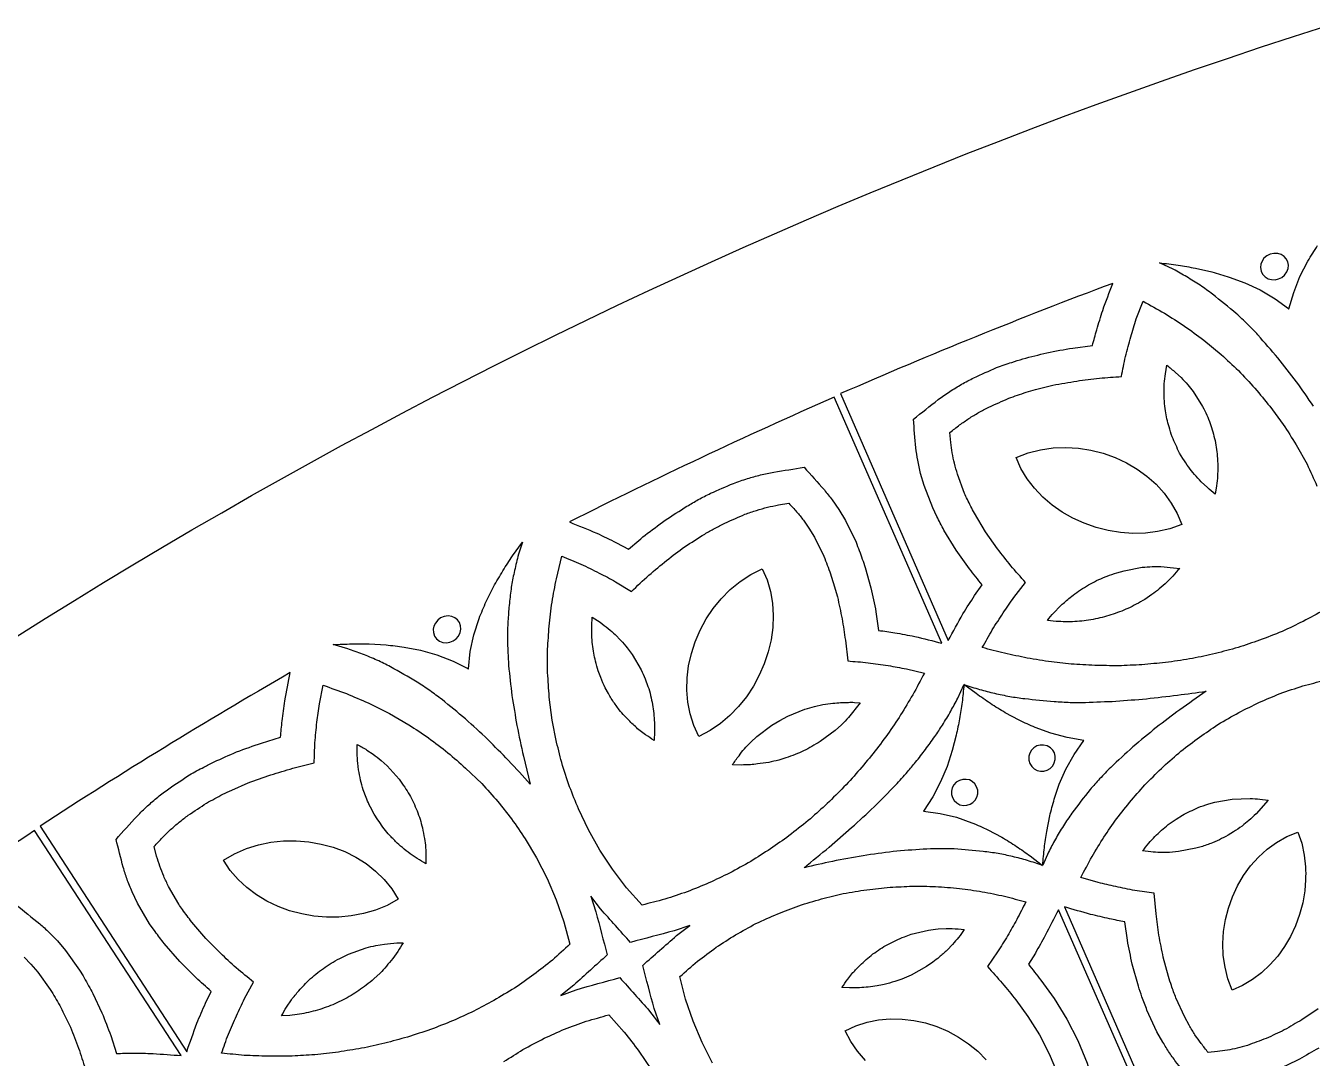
# Model space of a CAD drawing. Extents: x 10 to 990, y 10 to 990.
# Drawn here: x 239.3 to 350.2, y 877.9 to 966.9 of the extents above; entities that cross this region are included whole.
import ezdxf

# ---------------------------------------------------------------- set-up
doc = ezdxf.new("R2010")
doc.units = 0

msp = doc.modelspace()

# ---------------------------------------------------------------- linework, layer by layer
for points in [[(238.46, 914.26), (240.96, 915.84), (243.47, 917.39), (245.99, 918.93), (248.52, 920.46), (251.06, 921.97), (253.61, 923.47), (256.17, 924.95), (258.74, 926.42), (261.32, 927.87), (263.91, 929.31), (266.51, 930.73), (269.12, 932.13), (271.73, 933.53), (274.36, 934.9), (276.99, 936.26), (279.64, 937.61), (282.29, 938.94), (284.96, 940.25), (287.63, 941.55), (290.31, 942.83), (293, 944.09), (295.7, 945.34), (298.41, 946.58), (301.13, 947.8), (303.85, 949), (306.59, 950.19), (309.33, 951.36), (312.08, 952.51), (314.84, 953.65), (317.61, 954.77), (320.38, 955.87), (323.17, 956.96), (325.96, 958.03), (328.76, 959.09), (331.57, 960.13), (334.39, 961.15), (337.22, 962.15), (340.05, 963.14), (342.89, 964.11), (345.74, 965.07), (348.6, 966), (351.46, 966.93)], [(311.68, 877.74), (311.01, 878.52), (310.42, 879.37), (309.94, 880.29), (310.86, 880.72), (311.82, 881.03), (312.81, 881.22), (313.82, 881.32), (314.84, 881.3), (315.86, 881.17), (316.86, 880.97), (317.84, 880.65), (318.8, 880.25), (319.7, 879.75), (320.56, 879.17), (321.36, 878.52), (322.09, 877.79)]]:
    msp.add_lwpolyline(points)
for points in [[(350.32, 934.14, 0.003279), (348.86, 936.22, 0.003993), (347.25, 938.29, 0.003622), (345.53, 940.27, 0.005429), (344.63, 941.2, 0.006824), (343.66, 942.11, 0.004458), (341.62, 943.78, 0.007232), (340.55, 944.55, 0.005343), (339.41, 945.27, 0.00686), (338.23, 945.93), (337.05, 946.49, -0.003916), (338.65, 946.29, -0.004838), (340.14, 946.03), (341.55, 945.72, -0.006482), (343.06, 945.26), (344.39, 944.77), (345.73, 944.15), (347.01, 943.38), (348.17, 942.54), (348.17, 942.52), (348.2, 942.51), (348.62, 943.94), (349.15, 945.32), (349.84, 946.64, -0.005993), (350.67, 947.97)], [(351.22, 916.55, 0.001288), (349.44, 915.58, 0.001078), (347.61, 914.71, -0.002428), (345.66, 913.95, 0.001017), (343.81, 913.33, 0.001059), (341.86, 912.8, 0.001246), (339.88, 912.38, -0.002627), (337.81, 912.07, -0.002704), (335.78, 911.86, -0.003038), (333.75, 911.76, -0.002631), (331.71, 911.77, -0.002697), (329.67, 911.88, 0.001253), (327.72, 912.08, -0.002059), (325.64, 912.42, -0.002966), (323.66, 912.83, 0.00098), (321.76, 913.32, -0.005425), (322.62, 914.85, -0.005209), (323.56, 916.31, -0.005576), (324.48, 917.64), (325.49, 918.92, -0.003118), (324.22, 920.38, -0.003619), (323.08, 921.84), (322.04, 923.31), (321.08, 924.9, -0.010251), (320.47, 926.1, -0.017147), (320.23, 926.61), (319.62, 928.26, -0.008963), (319.35, 929.21, -0.008119), (319.17, 930.1, -0.008347), (319.04, 931.01), (318.97, 931.86), (318.97, 931.86, -0.006748), (319.8, 932.51, -0.007662), (320.6, 933.07, -0.009078), (321.44, 933.58, -0.008251), (322.31, 934.04, -0.001046), (324.04, 934.81, -0.010498), (325.55, 935.33, -0.01928), (326.36, 935.56), (327.85, 935.94, -0.004827), (329.9, 936.3, -0.00459), (331.86, 936.55, -0.001139), (333.76, 936.69, -0.005896), (334.11, 938.41, -0.005692), (334.57, 940.11, -0.005724), (335.04, 941.65), (335.62, 943.17, -0.005399), (337.48, 942.14, -0.005339), (339.2, 941.03, -0.004521), (340.85, 939.83), (342.36, 938.59, -0.001012), (343.84, 937.21, -0.004571), (345.27, 935.67, -0.004588), (346.55, 934.12), (347.71, 932.56, -0.004052), (348.82, 930.81), (349.76, 929.13, -0.004136), (350.62, 927.25)], [(350.73, 882.18), (349.32, 881.24, 0.001103), (347.8, 880.36, -0.004906), (346.25, 879.63, 0.001158), (344.62, 879.03, -0.009257), (343.74, 878.79, -0.007853), (342.89, 878.62, -0.006145), (342.04, 878.5), (341.24, 878.42), (341.24, 878.42, -0.006083), (340.63, 879.2, -0.008381), (340.1, 879.94, -0.009702), (339.6, 880.77), (339.22, 881.45), (338.46, 883.12, -0.009505), (338.07, 884.18, -0.0124), (337.82, 884.98), (337.37, 886.63, -0.004657), (336.99, 888.53, -0.003809), (336.74, 890.37), (336.57, 892.14, -0.003766), (334.91, 892.38, -0.003853), (333.26, 892.72, -0.004019), (331.75, 893.07), (330.25, 893.5, -0.004908), (331.22, 895.3, -0.005088), (332.24, 896.99, -0.001313), (333.34, 898.57, -0.005057), (334.62, 900.18, -0.005342), (335.95, 901.66, -0.00525), (337.38, 903.07, -0.005606), (338.89, 904.39, -0.005024), (340.48, 905.6, -0.001153), (342.08, 906.69, -0.005319), (343.88, 907.72, -0.005422), (345.66, 908.61, -0.000999), (347.44, 909.36, -0.005318), (349.41, 910.02, -0.001061), (351.27, 910.51, -0.001302)], [(238.44, 891.14, -0.004169), (240.48, 889.51, -0.007625), (241.28, 888.79), (242.01, 888.05), (242.71, 887.2), (243.92, 885.52, -0.008833), (244.7, 884.17, -0.016802), (245.05, 883.49), (245.84, 881.85, -0.003624), (246.61, 879.87), (247.1, 878.33, -0.006727), (248.5, 878.36, -0.005784), (250.25, 878.33, -0.001441), (252.67, 878.15), (252.67, 878.15), (240.02, 897.54, 0.013098), (219.26, 883.17, -0.001447)], [(298.48, 877.51), (297.59, 879.28), (296.82, 881.13), (296.18, 883.02), (295.68, 884.96, -0.001311), (297.19, 886.28, -0.001103), (298.8, 887.49, -0.001039), (300.48, 888.56, -0.001043), (302.23, 889.53, -0.004491), (304.12, 890.37, -0.001168), (305.93, 891.07, -0.004458), (307.9, 891.66, -0.001172), (309.77, 892.11, -0.004928), (311.81, 892.45, -0.004478), (313.81, 892.66, -0.001188), (315.73, 892.76, -0.001215), (317.72, 892.73, -0.004659), (319.78, 892.56, -0.005262), (321.75, 892.28, -0.005261), (323.68, 891.89, -0.001052), (325.51, 891.4, -0.002377), (324.74, 889.89, -0.003386), (323.94, 888.48, -0.002275), (323.08, 887.1), (322.21, 885.82, -0.003552), (323.48, 884.39, -0.004682), (324.65, 882.95), (325.7, 881.51), (326.69, 879.93), (327.53, 878.31), (328.23, 876.61)], [(350.77, 878.8, 0.001349), (349.1, 877.84, -0.004855), (347.34, 877, 0.001333), (345.52, 876.34, -0.007078), (344.47, 876.04, -0.007069), (343.45, 875.84, -0.006348), (342.45, 875.7, 0.001644), (340.15, 875.49, -0.002175), (338.53, 877.51, -0.007314), (337.9, 878.39, -0.005317), (337.33, 879.3), (336.82, 880.21), (335.96, 882.07, -0.006968), (335.53, 883.21, -0.006765), (335.22, 884.13), (334.69, 886.03, -0.004349), (334.27, 888.1), (334.04, 889.68, -0.004631), (332.73, 889.94, -0.003391), (331.1, 890.32, 0.001505), (328.84, 890.96), (328.84, 890.96), (338.09, 869.75, -0.013282), (357.97, 877.8, -0.001905)], [(239.13, 886.64), (239.72, 886.04), (240.31, 885.35), (241.39, 883.86, -0.009757), (242.21, 882.46, -0.016739), (242.56, 881.76), (243.12, 880.6, -0.004066), (243.83, 878.8, -0.002935), (244.41, 877.02)], [(280.51, 877.64, -0.000999), (282.14, 878.67, -0.005318), (283.97, 879.64, -0.001061), (285.73, 880.43, -0.001302), (287.61, 881.12, -0.001164), (289.55, 881.66), (290.89, 880.18, -0.004427), (292.14, 878.53), (293.23, 876.93)]]:
    msp.add_lwpolyline(points, format="xyb")
for points in [[(348.03, 945.7), (348.14, 945.99), (348.16, 946.29), (348.1, 946.57), (347.97, 946.83), (347.79, 947.03), (347.54, 947.2), (347.24, 947.3), (346.9, 947.3), (346.57, 947.24), (346.29, 947.08), (346.05, 946.88), (345.89, 946.63), (345.78, 946.37), (345.75, 946.08), (345.8, 945.78), (345.93, 945.5), (346.14, 945.28), (346.41, 945.12), (346.71, 945.04), (347, 945.03), (347.3, 945.1), (347.59, 945.23), (347.83, 945.43), (348.03, 945.7)], [(324.67, 929.71), (325.71, 930.11), (326.78, 930.37), (327.86, 930.53), (328.96, 930.58), (330.05, 930.51), (331.13, 930.33), (332.18, 930.08), (333.21, 929.71), (334.18, 929.26), (335.1, 928.71), (335.96, 928.09), (336.75, 927.4), (337.45, 926.62), (338.05, 925.78), (338.57, 924.88), (338.96, 923.92), (337.94, 923.56), (336.88, 923.32), (335.82, 923.18), (334.75, 923.17), (333.67, 923.23), (332.6, 923.41), (331.57, 923.68), (330.55, 924.04), (329.57, 924.48), (328.65, 925), (327.77, 925.61), (326.98, 926.3), (326.25, 927.05), (325.63, 927.87), (325.08, 928.76), (324.67, 929.71)], [(302.79, 920.11), (303.21, 919.16), (303.49, 918.16), (303.67, 917.14), (303.72, 916.09), (303.69, 915.05), (303.54, 913.99), (303.29, 912.95), (302.95, 911.93), (302.52, 910.94), (302.02, 909.99), (301.42, 909.09), (300.73, 908.25), (299.99, 907.47), (299.17, 906.79), (298.29, 906.17), (297.33, 905.67), (296.88, 906.61), (296.58, 907.6), (296.37, 908.61), (296.29, 909.65), (296.3, 910.71), (296.43, 911.76), (296.67, 912.8), (297, 913.83), (297.43, 914.82), (297.94, 915.79), (298.55, 916.7), (299.25, 917.53), (300.03, 918.32), (300.87, 919.01), (301.79, 919.62), (302.79, 920.11)], [(276.74, 914.61), (276.8, 914.91), (276.77, 915.21), (276.67, 915.48), (276.5, 915.71), (276.28, 915.88), (276.01, 916), (275.7, 916.05), (275.36, 916), (275.05, 915.88), (274.8, 915.69), (274.6, 915.44), (274.47, 915.17), (274.41, 914.9), (274.43, 914.61), (274.53, 914.32), (274.7, 914.07), (274.95, 913.88), (275.24, 913.77), (275.55, 913.74), (275.84, 913.78), (276.12, 913.9), (276.38, 914.07), (276.6, 914.31), (276.74, 914.61)], [(327.35, 904.84), (327.04, 904.92), (326.75, 904.92), (326.47, 904.84), (326.21, 904.69), (326.01, 904.48), (325.87, 904.23), (325.78, 903.95), (325.78, 903.63), (325.87, 903.33), (326.02, 903.07), (326.24, 902.87), (326.49, 902.74), (326.78, 902.68), (327.07, 902.68), (327.36, 902.75), (327.61, 902.91), (327.83, 903.13), (327.97, 903.4), (328.04, 903.68), (328.05, 903.97), (327.98, 904.24), (327.84, 904.49), (327.63, 904.68), (327.35, 904.84)], [(319.83, 899.78), (320.13, 899.72), (320.42, 899.74), (320.7, 899.83), (320.95, 899.97), (321.14, 900.17), (321.28, 900.43), (321.37, 900.71), (321.36, 901.03), (321.27, 901.33), (321.11, 901.58), (320.89, 901.78), (320.65, 901.91), (320.37, 901.96), (320.08, 901.96), (319.79, 901.87), (319.52, 901.72), (319.3, 901.49), (319.16, 901.23), (319.1, 900.94), (319.11, 900.67), (319.2, 900.39), (319.34, 900.14), (319.55, 899.94), (319.83, 899.78)], [(256.34, 894.99), (257.29, 895.55), (258.31, 895.99), (259.35, 896.32), (260.42, 896.55), (261.51, 896.66), (262.6, 896.67), (263.68, 896.59), (264.75, 896.39), (265.79, 896.12), (266.78, 895.73), (267.74, 895.26), (268.63, 894.7), (269.44, 894.05), (270.18, 893.32), (270.84, 892.52), (271.38, 891.63), (270.43, 891.1), (269.43, 890.7), (268.41, 890.39), (267.35, 890.2), (266.28, 890.08), (265.2, 890.08), (264.13, 890.18), (263.07, 890.36), (262.03, 890.64), (261.03, 891), (260.07, 891.46), (259.17, 892.01), (258.33, 892.63), (257.58, 893.33), (256.9, 894.12), (256.34, 894.99)]]:
    msp.add_lwpolyline(points, close=True)
for points in [[(333.01, 944.72, 0.013328), (309.54, 935.21), (318.82, 913.94, -0.004948), (320.09, 916.23, -0.005308), (321.1, 917.81), (321.74, 918.74, -0.003786), (320.66, 920.1), (319.51, 921.71), (318.45, 923.45, -0.008292), (317.84, 924.63), (317.48, 925.36), (316.75, 927.28), (316.44, 928.33, -0.006908), (316.19, 929.47, -0.007455), (316.03, 930.54, -0.000749), (315.82, 933.01, -0.001707), (317.95, 934.7, -0.006444), (318.96, 935.4, -0.006987), (319.97, 936.02, -0.007603), (321.03, 936.58, -0.001296), (322.99, 937.46, -0.006752), (324.31, 937.91, -0.006999), (325.25, 938.21, -0.001309), (327.32, 938.74, -0.004398), (329.56, 939.14), (331.26, 939.35, -0.006506), (331.63, 940.72, -0.005615), (332.14, 942.39, -0.001264), (333.01, 944.72)], [(337.68, 937.66, -0.009697), (338.42, 937.04), (338.9, 936.6, -0.010466), (339.49, 935.97), (339.93, 935.41), (340.76, 934.1, -0.007965), (341.12, 933.36, -0.010934), (341.41, 932.64, -0.010853), (341.64, 931.92, -0.009485), (341.83, 931.16, -0.011478), (341.96, 930.4, -0.010216), (342.04, 929.62, -0.012307), (342.06, 928.7), (342.05, 928.14, -0.006912), (341.95, 927.27), (341.83, 926.54, -0.006924), (341.17, 927.11), (340.63, 927.61, -0.008811), (340.05, 928.25, -0.010667), (339.57, 928.86, -0.012969), (339.06, 929.62), (338.77, 930.09, -0.008534), (338.13, 931.49, -0.009798), (337.86, 932.36, -0.012624), (337.68, 933.03), (337.55, 933.72, -0.010084), (337.46, 934.57, -0.013033), (337.44, 935.49), (337.45, 936.06, -0.00791), (337.55, 936.92), (337.68, 937.66)], [(318.28, 913.7), (309, 934.91, 0.013098), (286.15, 924.15, -0.001447), (288.51, 923.19, -0.003824), (290.21, 922.36), (291.25, 921.8, -0.005336), (292.68, 923.01, -0.001286), (294.4, 924.3, -0.003702), (296.29, 925.51, -0.006594), (297.27, 926.08, -0.008119), (298.33, 926.62, -0.001098), (300.3, 927.48, -0.006132), (301.51, 927.89, -0.008407), (302.62, 928.2, -0.005993), (303.78, 928.45, -0.001259), (306.39, 928.86, -0.004169), (308.14, 926.91, -0.007625), (308.8, 926.07), (309.39, 925.22), (309.95, 924.27), (310.87, 922.41, -0.008833), (311.41, 920.95, -0.016802), (311.65, 920.23), (312.16, 918.48, -0.003624), (312.59, 916.39), (312.82, 914.8, -0.006727), (314.21, 914.6, -0.005784), (315.93, 914.28, -0.001441), (318.28, 913.7)], [(305.09, 925.76, -0.007162), (305.75, 925.02, -0.008583), (306.33, 924.31), (306.81, 923.62), (307.28, 922.84), (308.1, 921.19, -0.009757), (308.67, 919.67, -0.016739), (308.91, 918.92), (309.27, 917.69, -0.004066), (309.67, 915.8, -0.002935), (309.95, 913.95), (310.15, 912.17, -0.005789), (311.91, 912.02, -0.006047), (313.64, 911.77, -0.005944), (315.22, 911.48), (316.77, 911.11, -0.002495), (315.76, 909.26, -0.002814), (314.72, 907.52, -0.002955), (313.58, 905.83, -0.002636), (312.35, 904.19, -0.002794), (311.04, 902.63, -0.002935), (309.66, 901.12, -0.002478), (308.21, 899.71, 0.001086), (306.75, 898.41, -0.002367), (305.09, 897.1, 0.001131), (303.5, 895.97, 0.00127), (301.79, 894.89, -0.002791), (299.95, 893.88, 0.001011), (298.19, 893.03, 0.001049), (296.31, 892.27, 0.001099), (294.39, 891.63, 0.001308), (292.42, 891.12), (291.09, 892.62), (289.88, 894.21), (288.78, 895.87), (287.8, 897.61), (286.94, 899.41, -0.004389), (286.17, 901.33), (285.56, 903.16, -0.004314), (285.05, 905.17), (284.68, 907.07), (284.42, 909.06, -0.005008), (284.28, 911.16, -0.004978), (284.28, 913.19, -0.001008), (284.4, 915.16, -0.005139), (284.66, 917.25, -0.004987), (285.03, 919.26), (285.5, 921.19, -0.005447), (287.14, 920.52, -0.006071), (288.72, 919.75, -0.006066), (290.14, 919), (291.5, 918.16, -0.004158), (293.01, 919.56, -0.005153), (294.54, 920.84, -0.001127), (296.08, 922, -0.003793), (297.82, 923.11, -0.006777), (298.67, 923.6, -0.009289), (299.55, 924.05, -0.001068), (301.29, 924.81, -0.006663), (302.3, 925.15, -0.008596), (303.23, 925.42, -0.007647), (304.19, 925.62), (305.09, 925.76)], [(282.78, 901.56, 0.003736), (280.91, 903.58, 0.003279), (279.12, 905.4, 0.003993), (277.19, 907.17, 0.003622), (275.17, 908.84, 0.005429), (274.12, 909.61, 0.006824), (273.02, 910.35, 0.004458), (270.74, 911.66, 0.007232), (269.56, 912.24, 0.005343), (268.32, 912.76, 0.00686), (267.04, 913.22), (265.79, 913.58, -0.003916), (267.39, 913.64, -0.004838), (268.9, 913.64), (270.34, 913.56, -0.006482), (271.91, 913.36), (273.31, 913.09), (274.73, 912.7), (276.12, 912.15), (277.4, 911.51), (277.41, 911.5), (277.44, 911.49), (277.61, 912.97), (277.91, 914.41), (278.37, 915.84, -0.005993), (278.98, 917.29), (279.61, 918.57, -0.004539), (280.42, 919.95, -0.005183), (281.25, 921.23), (282.1, 922.41, 0.00704), (281.67, 921.01, 0.007037), (281.35, 919.62, 0.007346), (281.12, 918.37, 0.006828), (280.96, 916.96, 0.008319), (280.86, 915.59, 0.006422), (280.81, 914.41, 0.007886), (280.85, 912.9, 0.006685), (280.91, 911.78, 0.004213), (281.2, 909.18, 0.003002), (281.63, 906.6, 0.003605), (282.19, 903.96), (282.78, 901.56)], [(327.37, 915.65, -0.007149), (327.94, 916.33), (328.46, 916.88, -0.011467), (329.22, 917.55, -0.011545), (329.74, 917.95, -0.010777), (330.4, 918.41, -0.009122), (331.09, 918.82, -0.010429), (331.8, 919.18, -0.010063), (332.53, 919.49, -0.012635), (333.36, 919.77), (333.98, 919.95), (335.55, 920.24, -0.010417), (336.42, 920.3), (337.16, 920.3, -0.012837), (338.24, 920.21), (338.78, 920.15, -0.007892), (338.19, 919.48), (337.68, 918.96, -0.006883), (337.01, 918.38, -0.00865), (336.38, 917.89), (335.78, 917.48, -0.006775), (335.03, 917.06, -0.009251), (334.32, 916.7, -0.00944), (333.6, 916.4, -0.023407), (332.1, 915.92, -0.008108), (331.32, 915.75, -0.010185), (330.53, 915.63, -0.008238), (329.74, 915.56, -0.010225), (328.94, 915.54, -0.006371), (328.12, 915.58), (327.37, 915.65)], [(288.13, 915.93), (288.81, 915.5, -0.007262), (289.51, 914.96, -0.010314), (290.1, 914.44), (290.6, 913.94, -0.007648), (291.14, 913.29), (291.57, 912.72), (292.35, 911.4, -0.008034), (292.68, 910.64), (292.93, 909.98, -0.008382), (293.16, 909.18, -0.010194), (293.32, 908.42, -0.010528), (293.43, 907.65, -0.009771), (293.49, 906.86, -0.007454), (293.49, 906.06), (293.46, 905.32, -0.006907), (292.73, 905.81), (292.14, 906.24, -0.011351), (291.36, 906.97, -0.01827), (290.92, 907.43, -0.011985), (290.46, 907.96), (290.03, 908.52, -0.011914), (289.52, 909.35), (289.24, 909.84, -0.011546), (288.86, 910.73, -0.01483), (288.63, 911.33, -0.012521), (288.41, 912.14, -0.012113), (288.25, 912.83, -0.011593), (288.14, 913.6, -0.008817), (288.09, 914.39, -0.010251), (288.09, 915.19), (288.13, 915.93)], [(262.09, 911.17, 0.013328), (240.51, 897.93), (253.16, 878.48, -0.004948), (254.03, 880.94, -0.005308), (254.77, 882.66), (255.25, 883.69, -0.003786), (253.96, 884.86), (252.56, 886.25), (251.22, 887.8, -0.008292), (250.43, 888.85), (249.96, 889.51), (248.92, 891.29), (248.44, 892.28, -0.006908), (248.01, 893.36, -0.007455), (247.68, 894.39, -0.000749), (247.06, 896.79, -0.001707), (248.88, 898.8, -0.006444), (249.77, 899.67, -0.006987), (250.66, 900.44, -0.007603), (251.61, 901.16, -0.001296), (253.4, 902.35, -0.006752), (254.63, 903.02, -0.006999), (255.51, 903.47, -0.001309), (257.46, 904.33, -0.004398), (259.6, 905.09), (261.25, 905.59, -0.006506), (261.38, 907, -0.005615), (261.61, 908.73, -0.001264), (262.09, 911.17)], [(250.35, 896.17, -0.006748), (251.07, 896.95, -0.007662), (251.77, 897.63, -0.009078), (252.51, 898.28, -0.008251), (253.29, 898.87, -0.001046), (254.87, 899.92, -0.010498), (256.28, 900.68, -0.01928), (257.04, 901.04), (258.45, 901.66, -0.004827), (260.4, 902.35, -0.00459), (262.3, 902.92, -0.001139), (264.15, 903.38, -0.005896), (264.21, 905.12, -0.005692), (264.38, 906.88, -0.005724), (264.6, 908.48), (264.92, 910.07, -0.005399), (266.93, 909.36, -0.005339), (268.8, 908.55, -0.004521), (270.63, 907.64), (272.32, 906.67, -0.001012), (274.01, 905.54, -0.004571), (275.68, 904.26, -0.004588), (277.19, 902.94), (278.59, 901.6, -0.004052), (279.97, 900.05), (281.17, 898.55, -0.004136), (282.34, 896.83), (283.32, 895.2), (284.23, 893.42), (285.02, 891.59), (285.68, 889.69), (286.2, 887.75, 0.001163), (284.69, 886.38, 0.001288), (283.1, 885.13, 0.001078), (281.43, 883.97, -0.002428), (279.63, 882.9, 0.001017), (277.91, 881.98, 0.001059), (276.08, 881.14, 0.001246), (274.19, 880.4, -0.002627), (272.19, 879.75, -0.002704), (270.23, 879.22, -0.003038), (268.24, 878.78, -0.002631), (266.23, 878.46, -0.002697), (264.2, 878.23, 0.001253), (262.25, 878.1, -0.002059), (260.14, 878.09, -0.002966), (258.11, 878.17, 0.00098), (256.16, 878.35, -0.005425), (256.75, 879.99, -0.005209), (257.44, 881.59, -0.005576), (258.14, 883.06), (258.92, 884.48, -0.003118), (257.43, 885.71, -0.003619), (256.06, 886.97), (254.79, 888.24), (253.59, 889.66, -0.010251), (252.79, 890.74, -0.017147), (252.47, 891.21), (251.59, 892.73, -0.008963), (251.17, 893.62, -0.008119), (250.84, 894.47, -0.008347), (250.56, 895.34), (250.35, 896.17)], [(306.4, 894.35, 0.00127), (308.55, 896.12), (310.49, 897.8, 0.001518), (312.43, 899.59, 0.001719), (314.28, 901.46, 0.005816), (315.31, 902.61, 0.004963), (316.01, 903.44, 0.004373), (316.86, 904.54, 0.006951), (317.66, 905.65, 0.00627), (318.33, 906.64, 0.005509), (319.04, 907.84, 0.005433), (319.64, 908.95), (320.18, 910.12, -0.003399), (320.02, 908.61, -0.004054), (319.8, 907.19, -0.004482), (319.51, 905.77), (319.17, 904.45), (318.72, 903.08), (318.15, 901.74), (317.49, 900.47), (316.69, 899.23), (318.13, 899.02), (319.53, 898.69), (320.87, 898.22, -0.006218), (322.25, 897.61), (323.44, 896.98, -0.004965), (324.71, 896.18, -0.004544), (325.89, 895.36), (326.96, 894.54, 0.006063), (325.65, 894.97, 0.006189), (324.37, 895.31, 0.006796), (323.12, 895.57, 0.005808), (321.83, 895.75, 0.001454), (319.33, 895.96, 0.007169), (317.9, 895.98, 0.00603), (316.67, 895.94, 0.004313), (314.07, 895.74, 0.003675), (311.48, 895.38, 0.004535), (308.83, 894.89, 0.00168), (306.4, 894.35)], [(341.06, 909.56, 0.004068), (338.8, 907.97, 0.003593), (336.76, 906.43, 0.004188), (334.74, 904.76, 0.004559), (332.83, 902.99, 0.007049), (331.88, 902.01, 0.007924), (331.06, 901.09, 0.00461), (329.49, 899.05, 0.006644), (328.75, 897.97, 0.008101), (328.06, 896.8, 0.007388), (327.48, 895.7), (326.97, 894.57, -0.004712), (327.11, 896.06, -0.004571), (327.32, 897.47), (327.57, 898.81, -0.006573), (327.97, 900.26), (328.4, 901.55), (328.97, 902.85), (329.68, 904.1), (330.51, 905.31), (329.08, 905.56), (327.67, 905.93), (326.32, 906.43, -0.004781), (324.95, 907.06), (323.74, 907.7, -0.003813), (322.46, 908.5, -0.005345), (321.22, 909.36), (320.18, 910.13, 0.004957), (321.53, 909.71, 0.003628), (322.82, 909.38, 0.005063), (324.12, 909.11, 0.004295), (325.42, 908.92, -0.00142), (327.95, 908.67, 0.00338), (329.35, 908.6, 0.003235), (330.65, 908.6, 0.001129), (333.28, 908.7, 0.000888), (335.91, 908.91, 0.001621), (338.59, 909.22, -0.001279), (341.06, 909.56)], [(311.24, 908.57), (310.23, 907.3, -0.009523), (309.61, 906.66), (309.08, 906.18), (307.79, 905.24, -0.009569), (307.06, 904.79, -0.008916), (306.35, 904.42, -0.009999), (305.63, 904.1, -0.010998), (304.81, 903.81), (304.2, 903.62, -0.0082), (303.35, 903.43, -0.012802), (302.37, 903.29, -0.014652), (301.76, 903.22, -0.007995), (300.96, 903.2), (300.21, 903.22, -0.010681), (300.78, 904, -0.012507), (301.24, 904.58, -0.010531), (301.8, 905.16), (302.33, 905.66), (303.62, 906.62), (304.29, 907.04), (304.99, 907.4), (306.47, 908, -0.009389), (307.3, 908.24), (308.02, 908.41, -0.010474), (308.88, 908.53, -0.013066), (310.21, 908.6, -0.03201), (310.73, 908.6), (311.24, 908.57)], [(267.86, 904.97, -0.009697), (268.69, 904.49), (269.24, 904.13, -0.010466), (269.92, 903.6), (270.45, 903.13), (271.48, 901.97, -0.007965), (271.95, 901.29, -0.010934), (272.36, 900.64, -0.010853), (272.71, 899.96, -0.009485), (273.02, 899.25, -0.011478), (273.28, 898.52, -0.010216), (273.48, 897.77, -0.012307), (273.65, 896.86), (273.74, 896.3, -0.006912), (273.78, 895.43), (273.78, 894.69, -0.006924), (273.03, 895.14), (272.42, 895.55, -0.008811), (271.75, 896.08, -0.010667), (271.17, 896.61, -0.012969), (270.54, 897.27), (270.18, 897.69, -0.008534), (269.32, 898.96, -0.009798), (268.9, 899.77, -0.012624), (268.62, 900.41), (268.38, 901.07, -0.010084), (268.15, 901.89, -0.013033), (267.98, 902.79), (267.9, 903.35, -0.00791), (267.85, 904.23), (267.86, 904.97)], [(335.58, 895.79, -0.008917), (336.11, 896.45, -0.009991), (336.65, 897.04, -0.010063), (337.21, 897.57, -0.011836), (337.8, 898.06, -0.011927), (338.48, 898.54), (339.01, 898.87, -0.011214), (340.36, 899.53, -0.012497), (341.28, 899.84), (341.81, 900), (343.31, 900.26), (344.85, 900.32, -0.010371), (345.7, 900.26), (346.42, 900.16), (345.37, 898.99, -0.009634), (344.75, 898.42, -0.009046), (344.16, 897.94, -0.013189), (343.41, 897.43), (342.95, 897.14, -0.007543), (342.21, 896.76), (341.6, 896.48, -0.01208), (340.62, 896.15), (340.16, 896.02), (338.67, 895.74), (337.9, 895.67, -0.009064), (337.08, 895.66, -0.008391), (336.29, 895.71), (335.58, 895.79)], [(343.3, 883.79), (342.93, 884.76), (342.69, 885.77), (342.54, 886.78), (342.51, 887.81), (342.56, 888.85), (342.72, 889.87), (342.98, 890.87), (343.33, 891.84), (343.77, 892.78), (344.29, 893.68), (344.89, 894.51), (345.57, 895.25), (346.32, 895.95), (347.14, 896.53), (348.02, 897.05), (348.96, 897.42), (349.31, 896.45), (349.52, 895.43), (349.64, 894.41, -0.007354), (349.64, 893.3), (349.58, 892.35), (349.4, 891.32), (349.12, 890.32), (348.76, 889.35), (348.33, 888.42), (347.82, 887.55), (347.23, 886.72), (346.56, 885.97), (345.84, 885.29), (345.06, 884.7), (344.21, 884.18), (343.3, 883.79)], [(293.94, 880.84), (293.46, 882.2, -0.000995), (292.48, 885.93, -0.002096), (295.39, 888.49), (296.55, 889.36), (295.18, 888.9, 0.002095), (291.42, 887.91, 0.000988), (288.84, 890.79), (287.99, 891.89), (288.44, 890.55, 0.001), (289.42, 886.83, 0.002416), (286.53, 884.22), (285.42, 883.34), (286.74, 883.83, -0.002426), (290.5, 884.87, -0.000992), (293.07, 881.99), (293.94, 880.84)], [(318.19, 860.32, -0.013094), (337.63, 869.48), (328.34, 890.72, -0.000937), (327.19, 888.51, -0.002796), (326.34, 886.99), (325.73, 886.02, -0.004801), (326.81, 884.66), (327.96, 883.06), (329.05, 881.3), (330, 879.45), (330.79, 877.49), (331.38, 875.48, -0.005631), (331.61, 874.31, 0.000825), (331.98, 871.83, 0.002062), (329.41, 869.64, 0.001351), (327.75, 868.53, 0.001077), (326, 867.62, 0.001279), (324.19, 866.89, 0.001112), (322.34, 866.32, -0.002624), (320.41, 865.87), (318.93, 865.6, -0.004239), (318.81, 864.32, -0.002406), (318.58, 862.62, 0.00144), (318.19, 860.32)], [(320.21, 889.03, -0.006926), (319.71, 888.34, -0.010114), (319.2, 887.74), (318.73, 887.24, -0.009923), (318.05, 886.64, -0.011977), (317.5, 886.21), (316.94, 885.82), (315.62, 885.08, -0.010967), (314.81, 884.74), (314.22, 884.53, -0.011773), (313.3, 884.29, -0.012329), (312.69, 884.16, -0.009134), (311.93, 884.06, -0.010552), (311.17, 884, -0.011043), (310.32, 884), (309.66, 884.03, -0.007447), (310.15, 884.73), (310.6, 885.3, -0.010234), (311.23, 885.95, -0.010885), (311.74, 886.42, -0.011944), (312.33, 886.91, -0.009267), (312.96, 887.34, -0.011304), (313.61, 887.74, -0.010564), (314.29, 888.08, -0.013191), (315.05, 888.4), (315.63, 888.61), (317.11, 888.96, -0.010593), (317.94, 889.07), (318.65, 889.11, -0.01305), (319.69, 889.07), (320.21, 889.03)], [(261.32, 881.57, -0.007149), (261.77, 882.33), (262.18, 882.96, -0.011467), (262.83, 883.74, -0.011545), (263.27, 884.23, -0.010777), (263.84, 884.79, -0.009122), (264.46, 885.3, -0.010429), (265.1, 885.78, -0.010063), (265.77, 886.21, -0.012635), (266.54, 886.62), (267.12, 886.9), (268.62, 887.44, -0.010417), (269.47, 887.64), (270.2, 887.77, -0.012837), (271.28, 887.86), (271.82, 887.88, -0.007892), (271.35, 887.13), (270.93, 886.53, -0.006883), (270.37, 885.85, -0.00865), (269.83, 885.26), (269.3, 884.76, -0.006775), (268.64, 884.22, -0.009251), (267.99, 883.75, -0.00944), (267.33, 883.33, -0.023407), (265.93, 882.61, -0.008108), (265.19, 882.32, -0.010185), (264.43, 882.07, -0.008238), (263.66, 881.87, -0.010225), (262.87, 881.72, -0.006371), (262.06, 881.62), (261.32, 881.57)]]:
    msp.add_lwpolyline(points, format="xyb", close=True)

doc.saveas('drawing.dxf')
